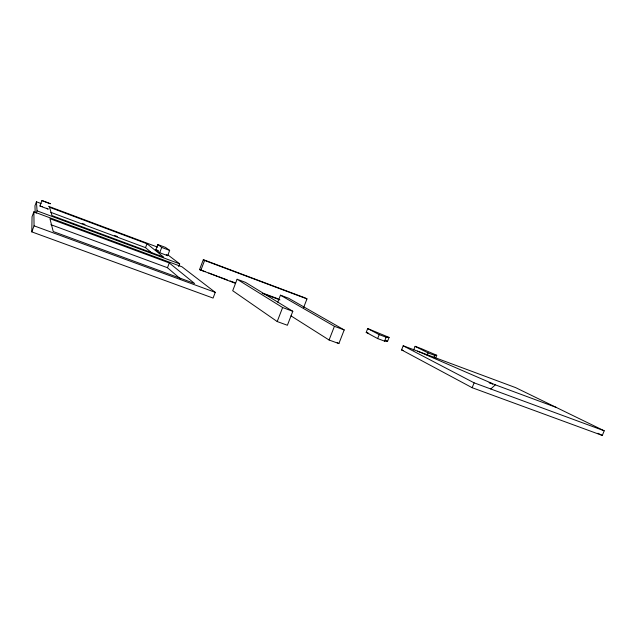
<?xml version="1.0" encoding="UTF-8"?>
<svg xmlns="http://www.w3.org/2000/svg" width="636" height="636" viewBox="0 0 636 636"><rect width="100%" height="100%" fill="white"/><g stroke="black" fill="none" stroke-linecap="round" stroke-linejoin="round"><path stroke-width="0.95" d="M31.8 231.878L32.046 216.725L33.875 211.836L181.96 266.786L215.254 292.361L213.068 298.077L31.8 231.878L34.058 225.828L33.875 211.836M41.07 203.528L36.443 201.795L34.956 205.778L35.195 212.623M36.18 213.203L37.055 210.85L36.443 201.795M46.515 208.274L48.264 209.109L39.949 206.016L41.928 200.555L50.276 203.719L41.928 200.555M152.266 253.359L145.517 247.643L146.996 243.747L49.521 207.28L52.009 215.596L163.714 257.143L146.996 243.747M155.844 249.662L157.792 244.534L165.511 247.428L169.669 250.409L167.658 255.688L159.708 252.723L155.844 249.662L158.42 250.624M159.708 252.723L161.719 247.436L157.792 244.534M180.688 279.061L167.475 267.724L169.287 262.962L49.958 218.705L53.225 231.536L194.6 283.497L169.287 262.962M178.652 266.571L179.686 263.868L167.92 254.925M235.24 283.274L199.545 269.585L203.337 259.663L305.01 297.855L306.973 298.896L303.563 307.697M200.785 270.459L204.609 260.458L203.337 259.663M237.109 279.252L232.704 290.724L277.201 321.546L287.385 325.266L292.799 311.298L245.552 282.4L237.109 279.252L282.623 307.53L292.799 311.298M277.789 302.116L280.46 295.191L288.641 298.244L344.203 329.941L338.877 343.583L329.082 340.006L291.01 315.885M277.201 321.546L282.623 307.53M329.082 340.006L334.417 326.316L280.46 295.191M366.209 332.397L367.703 328.574L389.089 337.422L387.578 341.286L384.605 341.158L377.641 338.567L366.209 332.397L368.745 333.336M377.641 338.567L379.183 334.623L367.703 328.574M384.605 341.158L386.155 337.215L389.089 337.422M401.578 349.887L403.192 345.793L515.645 387.634L604.2 430.787L602.316 435.445L472.158 387.706L401.578 349.887L403.439 350.579M413.607 350.094L415.093 346.334L421.66 348.79L436.741 355.27L435.541 358.314M427.098 355.23L428.02 352.893L415.093 346.334M433.863 357.742L434.786 355.421L436.741 355.27M472.158 387.706L474.098 382.832L403.192 345.793M490.777 388.978L495.325 384.844L556.206 407.398M39.917 205.953L40.68 206.136M41.427 206.382L42.35 206.7M34.058 225.828L215.254 292.361M50.888 224.675L167.475 267.724M474.098 382.832L604.2 430.787M334.417 326.316L344.203 329.941M82.187 223.387L84.962 224.421M114.599 235.479L117.374 236.513M379.183 334.623L386.155 337.215M50.808 212.337L145.517 247.643M428.02 352.893L434.786 355.421M199.545 269.585L205.094 271.651M208.799 273.027L217.122 276.127M218.975 276.811L227.298 279.912M230.073 280.945L235.622 283.012M265.22 294.031L278.163 298.848M262.247 293.323L279.943 299.906M37.055 210.85L179.686 263.868M161.719 247.436L169.669 250.409M48.479 206.295L157.728 247.181M204.609 260.458L306.973 298.896M417.526 351.12L495.325 384.844M385.853 340.53L387.578 341.286M597.904 433.251L602.316 435.445M337.199 342.534L338.877 343.583M166.29 254.639L167.658 255.688M492.542 383.945L489.235 382.641L492.542 383.945"/></g></svg>
